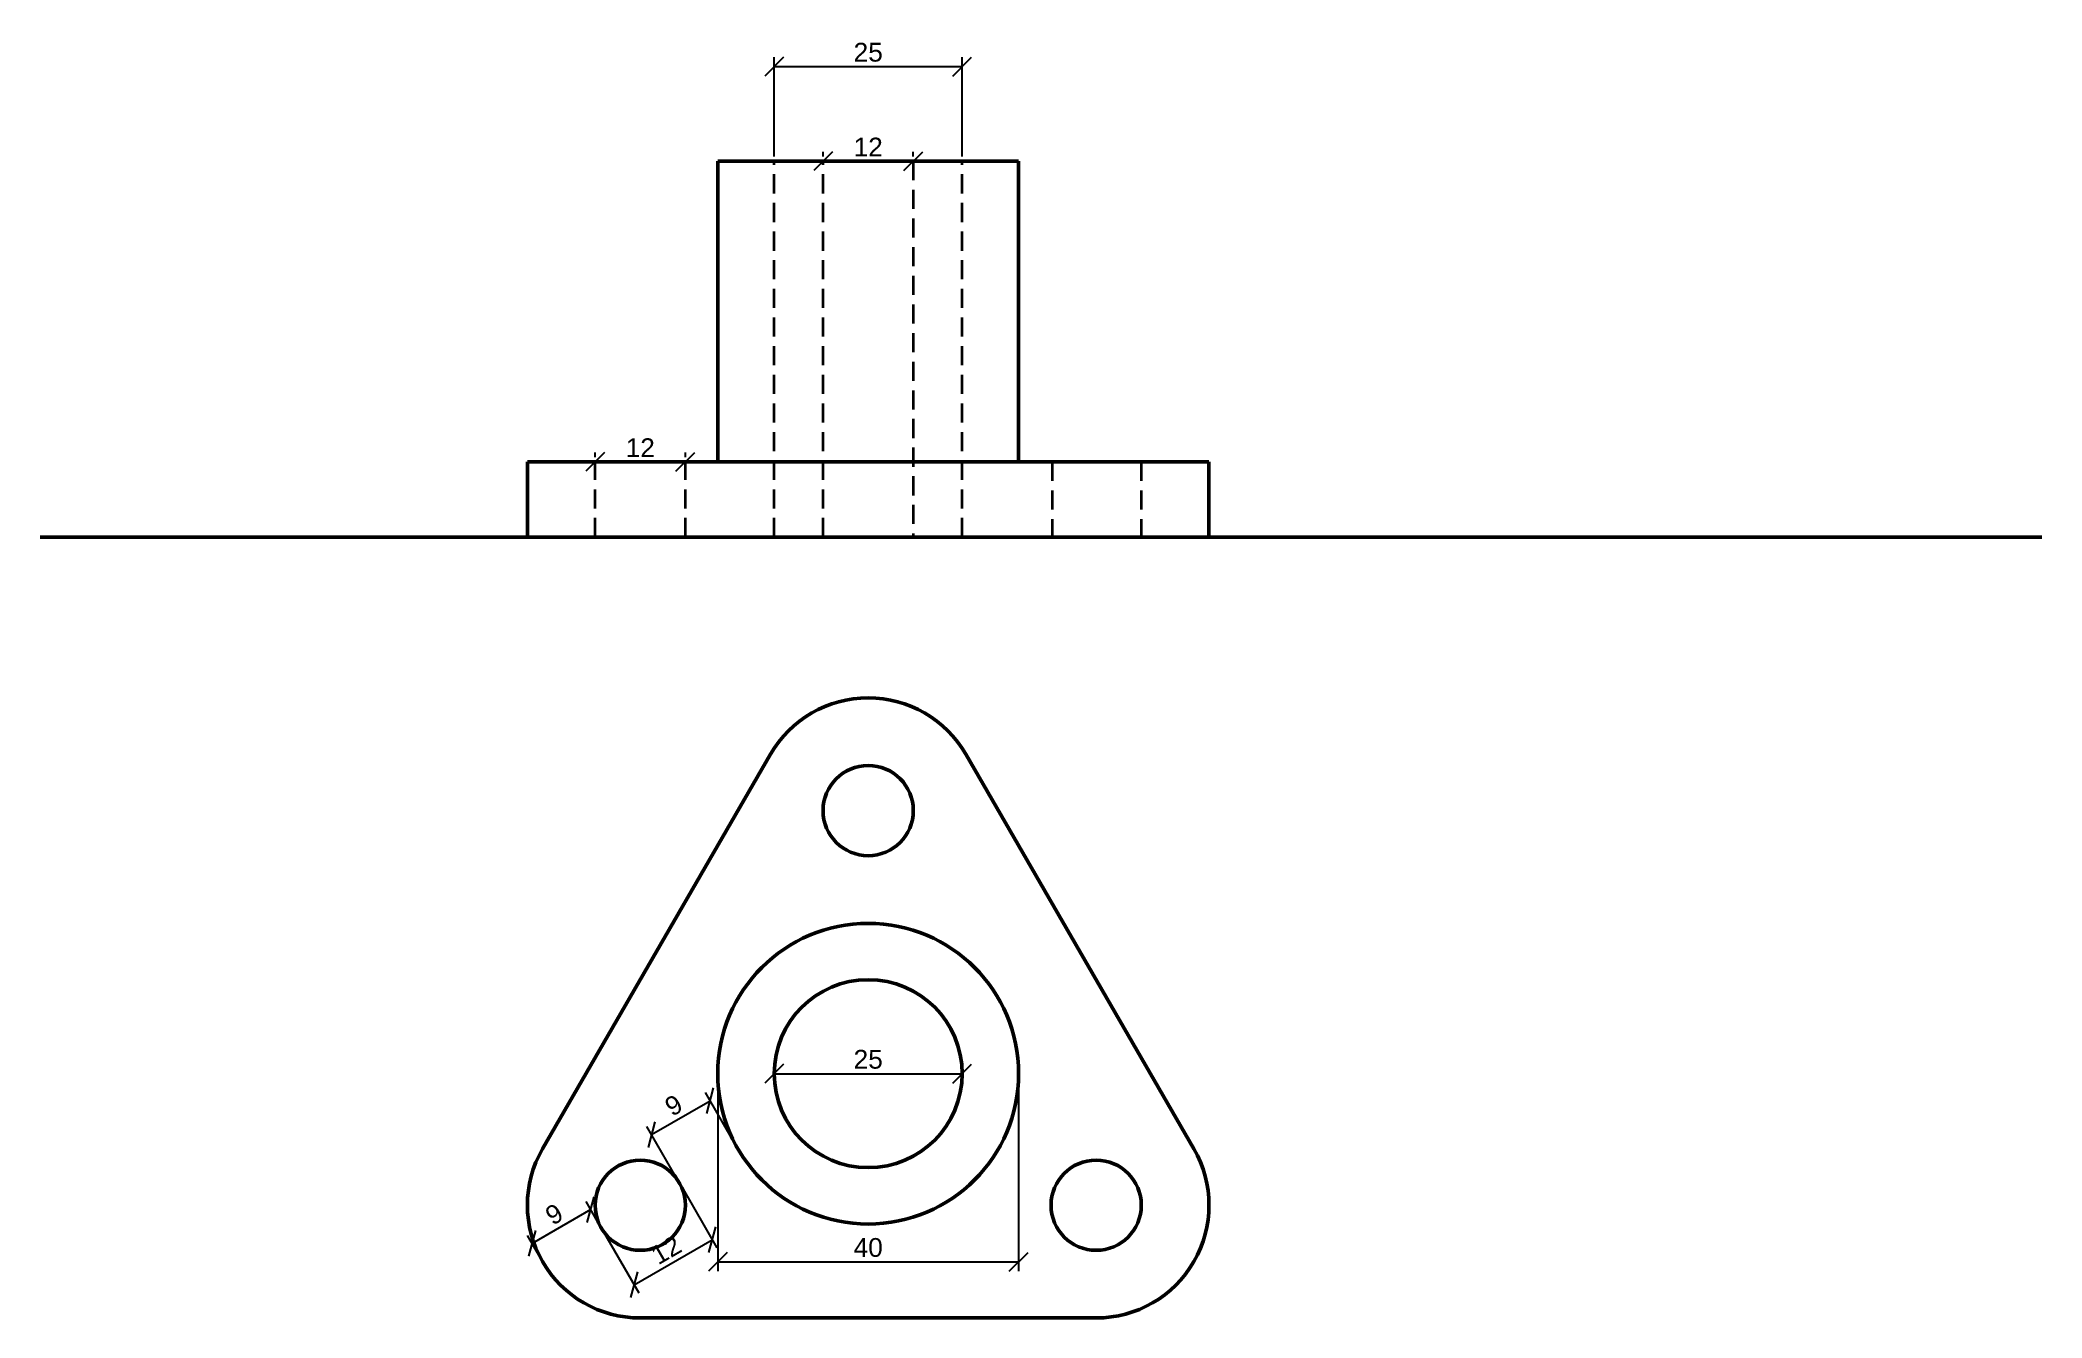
# Model space of a CAD drawing. Header units: millimetres. Extents: x 2216 to 2482, y 1742 to 1912.
import ezdxf

# ---------------------------------------------------------------- set-up
doc = ezdxf.new("R2010")
doc.units = ezdxf.units.MM
doc.header["$LTSCALE"] = 0.2
doc.linetypes.add('DASHED', pattern=[19.05, 12.7, -6.35])
for name, color, linetype, lineweight in [('Konturlinjer', 7, 'Continuous', 50), ('Målsætning', 7, 'Continuous', 18), ('Skjulte linjer', 7, 'DASHED', 35)]:
    doc.layers.add(name, color=color, linetype=linetype, lineweight=lineweight)
doc.styles.get("Standard").update_dxf_attribs({"font": 'ARIAL.TTF'})
doc.dimstyles.new('ISO-25', dxfattribs={"dimtxt": 2.5, "dimasz": 2.5, "dimexe": 1.25, "dimexo": 0.625, "dimtad": 1, "dimtxsty": 'Standard', "dimblk": 'OBLIQUE', "dimcen": 2.5, "dimadec": 0, "dimazin": 0, "dimtfac": 1, "dimtmove": 0, "dimatfit": 3, "dimfxl": 1, "dimarcsym": 0})

# ---------------------------------------------------------------- blocks, each defined once
blk = doc.blocks.new('_Oblique')
at = {"color": 0, "linetype": 'ByBlock', "lineweight": -2}
blk.add_line((-0.5, -0.5), (0.5, 0.5), dxfattribs=at)
blk = doc.blocks.new('*D1')
at = {"layer": 'Defpoints', "color": 0, "transparency": 16777216}
for p in [(2313.82, 1774.1), (2338.82, 1774.1), (2338.82, 1774.1)]:
    blk.add_point(p, dxfattribs=at)
at = {"layer": 'Målsætning', "color": 0, "lineweight": -2, "transparency": 16777216}
for p, q in [((2313.82, 1774.72), (2313.82, 1775.35)), ((2313.82, 1774.1), (2338.82, 1774.1)), ((2338.82, 1774.72), (2338.82, 1775.35))]:
    blk.add_line(p, q, dxfattribs=at)
at = {"layer": 'Målsætning', "color": 0, "lineweight": -2, "transparency": 16777216, "xscale": 2.5, "yscale": 2.5, "zscale": 2.5, "rotation": 180}
blk.add_blockref('_Oblique', (2313.82, 1774.1), dxfattribs=at)
at = {"layer": 'Målsætning', "color": 0, "lineweight": -2, "transparency": 16777216, "xscale": 2.5, "yscale": 2.5, "zscale": 2.5}
blk.add_blockref('_Oblique', (2338.82, 1774.1), dxfattribs=at)
at = {"layer": 'Målsætning', "color": 0, "transparency": 16777216, "insert": (2326.32, 1776), "char_height": 2.5, "attachment_point": 5}
blk.add_mtext('25', dxfattribs=at)
blk = doc.blocks.new('*D2')
at = {"layer": 'Defpoints', "color": 0, "transparency": 16777216}
for p in [(2306.32, 1774.1), (2346.32, 1774.1), (2346.32, 1749.06)]:
    blk.add_point(p, dxfattribs=at)
at = {"layer": 'Målsætning', "color": 0, "lineweight": -2, "transparency": 16777216}
for p, q in [((2306.32, 1773.47), (2306.32, 1747.81)), ((2346.32, 1773.47), (2346.32, 1747.81)), ((2306.32, 1749.06), (2346.32, 1749.06))]:
    blk.add_line(p, q, dxfattribs=at)
at = {"layer": 'Målsætning', "color": 0, "lineweight": -2, "transparency": 16777216, "xscale": 2.5, "yscale": 2.5, "zscale": 2.5, "rotation": 180}
blk.add_blockref('_Oblique', (2306.32, 1749.06), dxfattribs=at)
at = {"layer": 'Målsætning', "color": 0, "lineweight": -2, "transparency": 16777216, "xscale": 2.5, "yscale": 2.5, "zscale": 2.5}
blk.add_blockref('_Oblique', (2346.32, 1749.06), dxfattribs=at)
at = {"layer": 'Målsætning', "color": 0, "transparency": 16777216, "insert": (2326.32, 1750.96), "char_height": 2.5, "attachment_point": 5}
blk.add_mtext('40', dxfattribs=at)
blk = doc.blocks.new('*D3')
at = {"layer": 'Defpoints', "color": 0, "transparency": 16777216}
for p in [(2305.3, 1770.5), (2309, 1764.1), (2301.2, 1759.6)]:
    blk.add_point(p, dxfattribs=at)
at = {"layer": 'Målsætning', "color": 0, "lineweight": -2, "transparency": 16777216}
for p, q in [((2297.51, 1766), (2305.3, 1770.5)), ((2308.69, 1764.64), (2304.68, 1771.58)), ((2300.89, 1760.14), (2296.88, 1767.08))]:
    blk.add_line(p, q, dxfattribs=at)
at = {"layer": 'Målsætning', "color": 0, "lineweight": -2, "transparency": 16777216, "xscale": 2.5, "yscale": 2.5, "zscale": 2.5}
for p, rotation in [((2305.3, 1770.5), 30.00000000000058), ((2297.51, 1766), 210.0000000000006)]:
    blk.add_blockref('_Oblique', p, dxfattribs=dict(at, rotation=rotation))
at = {"layer": 'Målsætning', "color": 0, "transparency": 16777216, "insert": (2300.46, 1769.89), "char_height": 2.5, "attachment_point": 5, "rotation": 30}
blk.add_mtext('9', dxfattribs=at)
blk = doc.blocks.new('*D4')
at = {"layer": 'Defpoints', "color": 0, "transparency": 16777216}
for p in [(2301.2, 1759.6), (2290.81, 1753.6), (2305.59, 1752.01)]:
    blk.add_point(p, dxfattribs=at)
at = {"layer": 'Målsætning', "color": 0, "lineweight": -2, "transparency": 16777216}
for p, q in [((2301.52, 1759.06), (2306.21, 1750.93)), ((2291.12, 1753.06), (2295.82, 1744.93)), ((2295.19, 1746.01), (2305.59, 1752.01))]:
    blk.add_line(p, q, dxfattribs=at)
at = {"layer": 'Målsætning', "color": 0, "lineweight": -2, "transparency": 16777216, "xscale": 2.5, "yscale": 2.5, "zscale": 2.5}
for p, rotation in [((2305.59, 1752.01), 30.00000000000055), ((2295.19, 1746.01), 210.0000000000005)]:
    blk.add_blockref('_Oblique', p, dxfattribs=dict(at, rotation=rotation))
at = {"layer": 'Målsætning', "color": 0, "transparency": 16777216, "insert": (2299.45, 1750.64), "char_height": 2.5, "attachment_point": 5, "rotation": 30}
blk.add_mtext('12', dxfattribs=at)
blk = doc.blocks.new('*D5')
at = {"layer": 'Defpoints', "color": 0, "transparency": 16777216}
for p in [(2290.81, 1753.6), (2281.63, 1751.51), (2283.02, 1749.1)]:
    blk.add_point(p, dxfattribs=at)
at = {"layer": 'Målsætning', "color": 0, "lineweight": -2, "transparency": 16777216}
for p, q in [((2290.5, 1754.14), (2288.8, 1757.09)), ((2289.42, 1756.01), (2281.63, 1751.51)), ((2282.71, 1749.64), (2281, 1752.59))]:
    blk.add_line(p, q, dxfattribs=at)
at = {"layer": 'Målsætning', "color": 0, "lineweight": -2, "transparency": 16777216, "xscale": 2.5, "yscale": 2.5, "zscale": 2.5}
for p, rotation in [((2289.42, 1756.01), 30.00000000000269), ((2281.63, 1751.51), 210.0000000000027)]:
    blk.add_blockref('_Oblique', p, dxfattribs=dict(at, rotation=rotation))
at = {"layer": 'Målsætning', "color": 0, "transparency": 16777216, "insert": (2284.57, 1755.4), "char_height": 2.5, "attachment_point": 5, "rotation": 30}
blk.add_mtext('9', dxfattribs=at)
blk = doc.blocks.new('*D6')
at = {"layer": 'Defpoints', "color": 0, "transparency": 16777216}
for p in [(2338.82, 1908.07), (2313.82, 1895.49), (2338.82, 1895.49)]:
    blk.add_point(p, dxfattribs=at)
at = {"layer": 'Målsætning', "color": 0, "lineweight": -2, "transparency": 16777216}
for p, q in [((2313.82, 1896.11), (2313.82, 1909.32)), ((2338.82, 1896.11), (2338.82, 1909.32)), ((2313.82, 1908.07), (2338.82, 1908.07))]:
    blk.add_line(p, q, dxfattribs=at)
at = {"layer": 'Målsætning', "color": 0, "lineweight": -2, "transparency": 16777216, "xscale": 2.5, "yscale": 2.5, "zscale": 2.5, "rotation": 180}
blk.add_blockref('_Oblique', (2313.82, 1908.07), dxfattribs=at)
at = {"layer": 'Målsætning', "color": 0, "lineweight": -2, "transparency": 16777216, "xscale": 2.5, "yscale": 2.5, "zscale": 2.5}
blk.add_blockref('_Oblique', (2338.82, 1908.07), dxfattribs=at)
at = {"layer": 'Målsætning', "color": 0, "transparency": 16777216, "insert": (2326.32, 1909.97), "char_height": 2.5, "attachment_point": 5}
blk.add_mtext('25', dxfattribs=at)
blk = doc.blocks.new('*D7')
at = {"layer": 'Defpoints', "color": 0, "transparency": 16777216}
for p in [(2320.32, 1895.49), (2332.32, 1895.49), (2332.32, 1895.49)]:
    blk.add_point(p, dxfattribs=at)
at = {"layer": 'Målsætning', "color": 0, "lineweight": -2, "transparency": 16777216}
for p, q in [((2320.32, 1896.11), (2320.32, 1896.74)), ((2320.32, 1895.49), (2332.32, 1895.49)), ((2332.32, 1896.11), (2332.32, 1896.74))]:
    blk.add_line(p, q, dxfattribs=at)
at = {"layer": 'Målsætning', "color": 0, "lineweight": -2, "transparency": 16777216, "xscale": 2.5, "yscale": 2.5, "zscale": 2.5, "rotation": 180}
blk.add_blockref('_Oblique', (2320.32, 1895.49), dxfattribs=at)
at = {"layer": 'Målsætning', "color": 0, "lineweight": -2, "transparency": 16777216, "xscale": 2.5, "yscale": 2.5, "zscale": 2.5}
blk.add_blockref('_Oblique', (2332.32, 1895.49), dxfattribs=at)
at = {"layer": 'Målsætning', "color": 0, "transparency": 16777216, "insert": (2326.32, 1897.37), "char_height": 2.5, "attachment_point": 5}
blk.add_mtext('12', dxfattribs=at)
blk = doc.blocks.new('*D8')
at = {"layer": 'Defpoints', "color": 0, "transparency": 16777216}
for p in [(2290.01, 1855.49), (2302.01, 1855.49), (2302.01, 1855.49)]:
    blk.add_point(p, dxfattribs=at)
at = {"layer": 'Målsætning', "color": 0, "lineweight": -2, "transparency": 16777216}
for p, q in [((2290.01, 1856.11), (2290.01, 1856.74)), ((2290.01, 1855.49), (2302.01, 1855.49)), ((2302.01, 1856.11), (2302.01, 1856.74))]:
    blk.add_line(p, q, dxfattribs=at)
at = {"layer": 'Målsætning', "color": 0, "lineweight": -2, "transparency": 16777216, "xscale": 2.5, "yscale": 2.5, "zscale": 2.5, "rotation": 180}
blk.add_blockref('_Oblique', (2290.01, 1855.49), dxfattribs=at)
at = {"layer": 'Målsætning', "color": 0, "lineweight": -2, "transparency": 16777216, "xscale": 2.5, "yscale": 2.5, "zscale": 2.5}
blk.add_blockref('_Oblique', (2302.01, 1855.49), dxfattribs=at)
at = {"layer": 'Målsætning', "color": 0, "transparency": 16777216, "insert": (2296.01, 1857.37), "char_height": 2.5, "attachment_point": 5}
blk.add_mtext('12', dxfattribs=at)

msp = doc.modelspace()

# ---------------------------------------------------------------- linework, layer by layer
at = {"layer": 'Konturlinjer'}
for p, q in [((2306.319, 1855.485), (2306.319, 1895.485)), ((2306.319, 1895.485), (2346.319, 1895.485)), ((2346.319, 1895.485), (2346.319, 1855.485)), ((2281.008, 1845.485), (2281.008, 1855.485)), ((2281.008, 1855.485), (2371.63, 1855.485)), ((2346.319, 1855.485), (2306.319, 1855.485)), ((2371.63, 1855.485), (2371.63, 1845.485)), ((2216.202, 1845.485), (2482.389, 1845.485)), ((2371.63, 1845.485), (2281.008, 1845.485)), ((2313.329, 1816.598), (2283.018, 1764.098)), ((2369.62, 1764.098), (2339.309, 1816.598)), ((2296.008, 1741.598), (2356.63, 1741.598))]:
    msp.add_line(p, q, dxfattribs=at)
for centre, radius in [((2326.319, 1809.098), 6), ((2326.319, 1774.098), 20), ((2326.319, 1774.098), 12.5), ((2296.008, 1756.598), 6), ((2356.63, 1756.598), 6)]:
    msp.add_circle(centre, radius, dxfattribs=at)
for centre, start, end in [((2326.319, 1809.098), 30, 150), ((2296.008, 1756.598), 150, 270), ((2356.63, 1756.598), 270, 30)]:
    msp.add_arc(centre, 15, start, end, dxfattribs=at)
at = {"layer": 'Skjulte linjer'}
for p, q in [((2313.819, 1845.485), (2313.819, 1895.485)), ((2320.319, 1845.485), (2320.319, 1895.485)), ((2332.319, 1895.485), (2332.319, 1845.485)), ((2338.819, 1845.485), (2338.819, 1895.485)), ((2290.008, 1845.485), (2290.008, 1855.485)), ((2302.008, 1845.485), (2302.008, 1855.485)), ((2350.791, 1855.485), (2350.791, 1845.485)), ((2362.63, 1855.485), (2362.63, 1845.485))]:
    msp.add_line(p, q, dxfattribs=at)

# ---------------------------------------------------------------- dimensions: what is measured, and where the dimension line sits
at = {"layer": 'Målsætning'}
for p1, p2, distance, picture, middle in [((2313.819, 1895.485), (2338.819, 1895.485), 12.583, '*D6', (2326.319, 1909.969)), ((2320.319, 1895.485), (2332.319, 1895.485), 0, '*D7', (2326.319, 1897.365)), ((2290.008, 1855.485), (2302.008, 1855.485), 0, '*D8', (2296.008, 1857.365)), ((2313.819, 1774.098), (2338.819, 1774.098), 0, '*D1', (2326.319, 1776)), ((2306.319, 1774.098), (2346.319, 1774.098), -25.037, '*D2', (2326.319, 1750.963)), ((2301.204, 1759.598), (2308.999, 1764.098), 7.389, '*D3', (2300.456, 1769.894)), ((2290.812, 1753.598), (2301.204, 1759.598), -8.761, '*D4', (2299.449, 1750.639)), ((2290.812, 1753.598), (2283.018, 1749.098), -2.782, '*D5', (2284.573, 1755.404))]:
    dim = msp.add_aligned_dim(p1=p1, p2=p2, distance=distance, dimstyle='ISO-25', dxfattribs=at)
    dim.commit()
    dim.dimension.update_dxf_attribs({"geometry": picture, "text_midpoint": middle})

doc.saveas('drawing.dxf')
